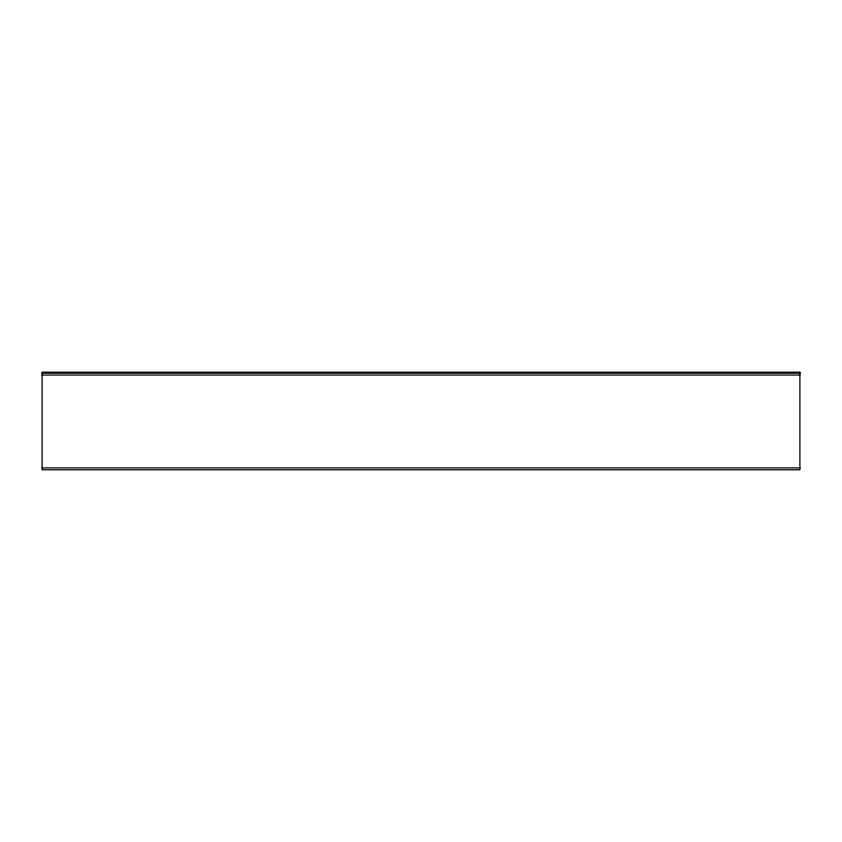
<?xml version="1.0" encoding="UTF-8"?>
<svg xmlns="http://www.w3.org/2000/svg" width="842" height="842" viewBox="0 0 842 842"><rect width="100%" height="100%" fill="white"/><g stroke="black" fill="none" stroke-linecap="round" stroke-linejoin="round"><path stroke-width="1.26" d="M42.1 373.164L799.9 373.164M42.1 375.058L799.9 375.058M42.1 467.889L799.9 467.889M799.9 372.217L42.1 372.217L42.1 469.783L799.9 469.783L799.9 372.217"/></g></svg>
